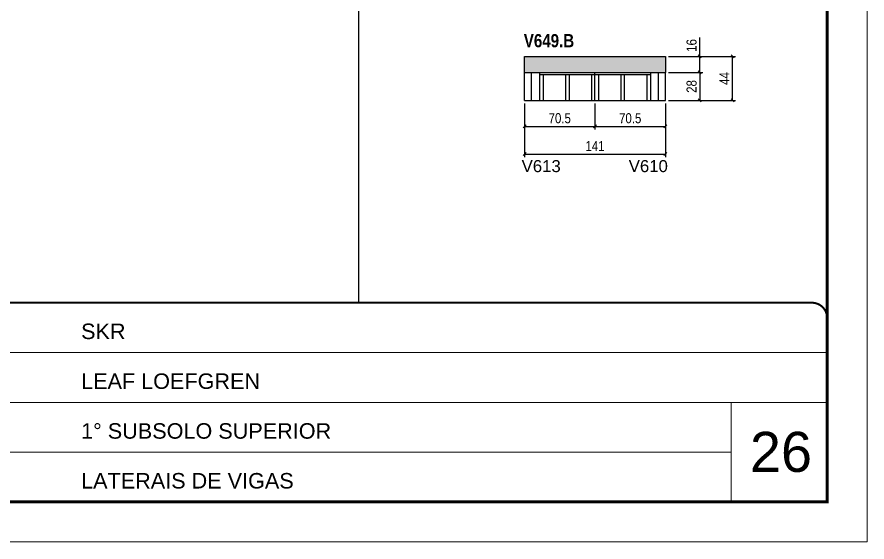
# Model space of a CAD drawing. Extents: x 3309 to 9590, y -2522 to 14608.
# Drawn here: x 5542 to 6393, y 6666 to 7191 of the extents above; entities that cross this region are included whole.
import ezdxf

# ---------------------------------------------------------------- set-up
doc = ezdxf.new("R2010")
doc.units = 0
doc.linetypes.add('CONTINUO', pattern=[0])
doc.linetypes.add('DASHED', pattern=[0.75, 0.5, -0.25])
for name, color, linetype in [('5', 5, 'Continuous'), ('COTA', 241, 'Continuous'), ('NOMENCLATURA', 7, 'Continuous'), ('Painéis', 200, 'Continuous'), ('SARR_2.2x7', 40, 'Continuous'), ('SARR_3.5x7', 81, 'Continuous')]:
    doc.layers.add(name, color=color, linetype=linetype)
for name, color, linetype, lineweight in [('CARIMBO', 255, 'Continuous', 9), ('Folhas', 255, 'Continuous', 9), ('SARRAFO DE PRESSAO', 251, 'DASHED', 9)]:
    doc.layers.add(name, color=color, linetype=linetype, lineweight=lineweight)
doc.styles.add('ARIAL', font='arial.ttf')
doc.styles.add('COTA TECNICA', font='techl___.ttf', dxfattribs={"height": 10})
doc.styles.get("Standard").update_dxf_attribs({"font": 'arial.ttf'})
doc.styles.add('TECNICA', font='techb___.ttf', dxfattribs={"height": 10})
doc.dimstyles.new('PAINEL', dxfattribs={"dimtxt": 10, "dimasz": 3, "dimexe": 3, "dimexo": 3, "dimgap": 3, "dimtad": 1, "dimdec": 1, "dimzin": 12, "dimdsep": 46, "dimtxsty": 'COTA TECNICA', "dimblk1": 'OBLIQUE', "dimblk2": 'OBLIQUE', "dimsah": 1, "dimcen": 0.9, "dimclrd": 4, "dimclre": 4, "dimclrt": 240, "dimadec": 1, "dimazin": 3, "dimtfac": 1, "dimtdec": 1, "dimtmove": 0, "dimatfit": 3, "dimfxl": 1, "dimtolj": 1, "dimtzin": 12, "dimarcsym": 0})

# ---------------------------------------------------------------- blocks, each defined once
blk = doc.blocks.new('9999999999')
at = {"color": 30, "linetype": 'CONTINUO'}
for p, q in [((98564.56, 34379.64), (99583.98, 34379.64)), ((98564.56, 34329.83), (99487.98, 34329.83)), ((99583.98, 34329.83), (99487.98, 34329.83)), ((99487.98, 34329.83), (99487.98, 34230.21)), ((98564.56, 34280.02), (99487.98, 34280.02))]:
    blk.add_line(p, q, dxfattribs=at)
at = {"color": 30, "linetype": 'CONTINUO', "const_width": 2}
blk.add_lwpolyline([(99583.98, 34230.21), (99583.98, 34414.45, 0.414214), (99568.98, 34429.45), (98228.98, 34429.45, 0.414214), (98213.98, 34414.45), (98213.98, 34245.21, 0.414214), (98228.98, 34230.21), (99583.98, 34230.21)], format="xyb", dxfattribs=at)
at = {"layer": 'Folhas'}
blk.add_lwpolyline([(98138.98, 34190.21), (99623.98, 34190.21), (99623.98, 35240.21), (98138.98, 35240.21)], close=True, dxfattribs=at)
at = {"layer": 'Folhas', "color": 30, "const_width": 3}
blk.add_lwpolyline([(98213.98, 34230.21), (99583.98, 34230.21), (99583.98, 35200.21), (98213.98, 35200.21)], close=True, dxfattribs=at)
at = {"color": 7, "linetype": 'Continuous', "ltscale": 5, "style": 'ARIAL'}
for s, height, p in [('SKR', 15.483, (98837.68, 34393.13)), ('LEAF LOEFGREN', 15.4829, (98837.68, 34343.32)), ('1° SUBSOLO SUPERIOR', 15.4829, (98837.68, 34293.51)), ('LATERAIS DE VIGAS', 15.4829, (98837.68, 34243.7))]:
    blk.add_text(s, height=height, dxfattribs=at).set_placement(p)
blk = doc.blocks.new('_Oblique')
at = {"color": 0, "linetype": 'ByBlock', "lineweight": -2}
blk.add_line((-0.5, -0.5), (0.5, 0.5), dxfattribs=at)
blk = doc.blocks.new('*D824')
at = {"layer": 'COTA', "color": 4, "linetype": 'ByBlock', "lineweight": -2, "transparency": 16777216}
for p, q in [((6050.21, 7104.95), (6050.21, 7079.03)), ((6120.71, 7104.95), (6120.71, 7079.03)), ((6050.21, 7082.03), (6120.71, 7082.03))]:
    blk.add_line(p, q, dxfattribs=at)
at = {"layer": 'Defpoints', "color": 0, "linetype": 'ByBlock', "transparency": 16777216}
for p in [(6050.21, 7107.95), (6120.71, 7107.95), (6120.71, 7082.03)]:
    blk.add_point(p, dxfattribs=at)
at = {"layer": 'COTA', "color": 4, "linetype": 'ByBlock', "lineweight": -2, "transparency": 16777216, "xscale": 3, "yscale": 3, "zscale": 3, "rotation": 180}
blk.add_blockref('_Oblique', (6050.21, 7082.03), dxfattribs=at)
at = {"layer": 'COTA', "color": 4, "linetype": 'ByBlock', "lineweight": -2, "transparency": 16777216, "xscale": 3, "yscale": 3, "zscale": 3}
blk.add_blockref('_Oblique', (6120.71, 7082.03), dxfattribs=at)
at = {"layer": 'COTA', "color": 240, "linetype": 'ByBlock', "transparency": 16777216, "insert": (6085.46, 7090.14), "char_height": 10, "attachment_point": 5, "style": 'COTA TECNICA'}
blk.add_mtext('\\A1;70.5', dxfattribs=at)
blk = doc.blocks.new('*D825')
at = {"layer": 'COTA', "color": 4, "linetype": 'ByBlock', "lineweight": -2, "transparency": 16777216}
for p, q in [((6120.71, 7104.95), (6120.71, 7079.03)), ((6191.21, 7104.95), (6191.21, 7079.03)), ((6120.71, 7082.03), (6191.21, 7082.03))]:
    blk.add_line(p, q, dxfattribs=at)
at = {"layer": 'Defpoints', "color": 0, "linetype": 'ByBlock', "transparency": 16777216}
for p in [(6120.71, 7107.95), (6191.21, 7107.95), (6191.21, 7082.03)]:
    blk.add_point(p, dxfattribs=at)
at = {"layer": 'COTA', "color": 4, "linetype": 'ByBlock', "lineweight": -2, "transparency": 16777216, "xscale": 3, "yscale": 3, "zscale": 3, "rotation": 180}
blk.add_blockref('_Oblique', (6120.71, 7082.03), dxfattribs=at)
at = {"layer": 'COTA', "color": 4, "linetype": 'ByBlock', "lineweight": -2, "transparency": 16777216, "xscale": 3, "yscale": 3, "zscale": 3}
blk.add_blockref('_Oblique', (6191.21, 7082.03), dxfattribs=at)
at = {"layer": 'COTA', "color": 240, "linetype": 'ByBlock', "transparency": 16777216, "insert": (6155.96, 7090.14), "char_height": 10, "attachment_point": 5, "style": 'COTA TECNICA'}
blk.add_mtext('\\A1;70.5', dxfattribs=at)
blk = doc.blocks.new('*D826')
at = {"layer": 'COTA', "color": 4, "linetype": 'ByBlock', "lineweight": -2, "transparency": 16777216}
for p, q in [((6050.21, 7104.95), (6050.21, 7051.32)), ((6191.21, 7104.95), (6191.21, 7051.32)), ((6050.21, 7054.32), (6191.21, 7054.32))]:
    blk.add_line(p, q, dxfattribs=at)
at = {"layer": 'Defpoints', "color": 0, "linetype": 'ByBlock', "transparency": 16777216}
for p in [(6050.21, 7107.95), (6191.21, 7107.95), (6191.21, 7054.32)]:
    blk.add_point(p, dxfattribs=at)
at = {"layer": 'COTA', "color": 4, "linetype": 'ByBlock', "lineweight": -2, "transparency": 16777216, "xscale": 3, "yscale": 3, "zscale": 3, "rotation": 180}
blk.add_blockref('_Oblique', (6050.21, 7054.32), dxfattribs=at)
at = {"layer": 'COTA', "color": 4, "linetype": 'ByBlock', "lineweight": -2, "transparency": 16777216, "xscale": 3, "yscale": 3, "zscale": 3}
blk.add_blockref('_Oblique', (6191.21, 7054.32), dxfattribs=at)
at = {"layer": 'COTA', "color": 240, "linetype": 'ByBlock', "transparency": 16777216, "insert": (6120.71, 7062.4), "char_height": 10, "attachment_point": 5, "style": 'COTA TECNICA'}
blk.add_mtext('\\A1;141', dxfattribs=at)
blk = doc.blocks.new('*D827')
at = {"layer": 'COTA', "color": 4, "lineweight": -2, "transparency": 16777216}
for p, q in [((6194.21, 7135.95), (6228.5, 7135.95)), ((6225.5, 7135.95), (6225.5, 7107.95)), ((6194.21, 7107.95), (6228.5, 7107.95))]:
    blk.add_line(p, q, dxfattribs=at)
at = {"layer": 'Defpoints', "color": 0, "transparency": 16777216}
for p in [(6191.21, 7135.95), (6191.21, 7107.95), (6225.5, 7107.95)]:
    blk.add_point(p, dxfattribs=at)
at = {"layer": 'COTA', "color": 4, "lineweight": -2, "transparency": 16777216, "xscale": 3, "yscale": 3, "zscale": 3}
for p, rotation in [((6225.5, 7135.95), 90), ((6225.5, 7107.95), 270)]:
    blk.add_blockref('_Oblique', p, dxfattribs=dict(at, rotation=rotation))
at = {"layer": 'COTA', "color": 240, "transparency": 16777216, "insert": (6217.41, 7121.95), "char_height": 10, "attachment_point": 5, "rotation": 90, "style": 'COTA TECNICA'}
blk.add_mtext('\\A1;28', dxfattribs=at)
blk = doc.blocks.new('*D828')
at = {"layer": 'COTA', "color": 4, "lineweight": -2, "transparency": 16777216}
for p, q in [((6225.5, 7151.95), (6225.5, 7170.96)), ((6194.21, 7151.95), (6228.5, 7151.95)), ((6225.5, 7135.95), (6225.5, 7151.95)), ((6194.21, 7135.95), (6228.5, 7135.95))]:
    blk.add_line(p, q, dxfattribs=at)
at = {"layer": 'Defpoints', "color": 0, "transparency": 16777216}
for p in [(6191.21, 7151.95), (6225.5, 7151.95), (6191.21, 7135.95)]:
    blk.add_point(p, dxfattribs=at)
at = {"layer": 'COTA', "color": 4, "lineweight": -2, "transparency": 16777216, "xscale": 3, "yscale": 3, "zscale": 3}
for p, rotation in [((6225.5, 7151.95), 90), ((6225.5, 7135.95), 270)]:
    blk.add_blockref('_Oblique', p, dxfattribs=dict(at, rotation=rotation))
at = {"layer": 'COTA', "color": 240, "transparency": 16777216, "insert": (6217.4, 7162.96), "char_height": 10, "attachment_point": 5, "rotation": 90, "style": 'COTA TECNICA'}
blk.add_mtext('\\A1;16', dxfattribs=at)
blk = doc.blocks.new('*D829')
at = {"layer": 'COTA', "color": 4, "lineweight": -2, "transparency": 16777216}
for p, q in [((6194.21, 7151.95), (6261.31, 7151.95)), ((6258.31, 7107.95), (6258.31, 7151.95)), ((6194.21, 7107.95), (6261.31, 7107.95))]:
    blk.add_line(p, q, dxfattribs=at)
at = {"layer": 'Defpoints', "color": 0, "transparency": 16777216}
for p in [(6191.21, 7151.95), (6258.31, 7151.95), (6191.21, 7107.95)]:
    blk.add_point(p, dxfattribs=at)
at = {"layer": 'COTA', "color": 4, "lineweight": -2, "transparency": 16777216, "xscale": 3, "yscale": 3, "zscale": 3}
for p, rotation in [((6258.31, 7151.95), 90), ((6258.31, 7107.95), 270)]:
    blk.add_blockref('_Oblique', p, dxfattribs=dict(at, rotation=rotation))
at = {"layer": 'COTA', "color": 240, "transparency": 16777216, "insert": (6250.24, 7129.95), "char_height": 10, "attachment_point": 5, "rotation": 90, "style": 'COTA TECNICA'}
blk.add_mtext('\\A1;44', dxfattribs=at)

msp = doc.modelspace()

# ---------------------------------------------------------------- hatches: boundary and pattern name
at = {"layer": 'COTA'}
h = msp.add_hatch(dxfattribs=at)
h.set_pattern_fill('AR-CONC', color=256, scale=0.03)
h.set_pattern_definition([(50, (155.452, 0), (5.46554, -0.4781726), [0.5715, -6.2865]), (355, (155.452, 0), (-1.0573026, 5.7317054), [0.4572, -5.0292175]), (100.451445, (155.9073, -0.04), (4.4082374, 5.2535326), [0.4857003, -5.3427073]), (46.1842, (155.452, 1.524), (8.132371, -1.26127), [0.85725, -9.42975]), (96.63556, (156.1295, 1.419), (7.122124, 7.422784), [0.728551, -8.014068]), (351.18415, (155.452, 1.524), (7.122124, 7.422784), [0.685799, -7.543792]), (21, (156.214, 1.143), (4.5484317, -3.067956), [0.5715, -6.2865]), (326, (156.214, 1.143), (1.854061, 5.525639), [0.4572, -5.0292]), (71.451445, (156.593, 0.8873), (6.4024926, 2.457683), [0.4857003, -5.342698]), (37.5, (155.4518, 0), (0.0926581, 2.53665117), [0, -4.96824, 0, -5.1054, 0, -5.04825]), (7.5, (155.4518, 0), (2.0045899, 3.00541724), [0, -2.91084, 0, -4.85394, 0, -1.92405]), (327.5, (153.7526, 0), (4.06771786, -0.1718623), [0, -1.905, 0, -5.9436, 0, -7.8867]), (317.5, (152.9906, 0), (4.4438754, 0.7627947), [0, -2.4765, 0, -3.94716, 0, -5.6007])])
h.paths.add_polyline_path([(6191.21, 7135.95), (6191.21, 7151.95), (6050.21, 7151.95), (6050.21, 7135.95)])

# ---------------------------------------------------------------- linework, layer by layer
for p, q in [((5884.13, 7676.41), (5884.13, 6905.65)), ((6050.21, 7135.95), (6050.21, 7151.95)), ((6050.21, 7151.95), (6191.21, 7151.95)), ((6191.21, 7151.95), (6191.21, 7135.95))]:
    msp.add_line(p, q, dxfattribs=at)
at = {"layer": 'Painéis', "linetype": 'ByBlock'}
for p, q in [((6050.21, 7135.95), (6191.21, 7135.95)), ((6050.21, 7107.95), (6050.21, 7135.95)), ((6120.71, 7107.95), (6120.71, 7135.95)), ((6191.21, 7107.95), (6191.21, 7135.95)), ((6050.21, 7107.95), (6191.21, 7107.95))]:
    msp.add_line(p, q, dxfattribs=at)
at = {"layer": 'SARR_2.2x7', "linetype": 'Continuous'}
for p, q in [((6057.21, 7107.95), (6057.21, 7135.95)), ((6184.21, 7107.95), (6184.21, 7135.95)), ((6065.21, 7133.75), (6120.71, 7133.75)), ((6120.71, 7133.75), (6176.21, 7133.75))]:
    msp.add_line(p, q, dxfattribs=at)
at = {"layer": 'SARR_3.5x7'}
for p, q in [((6065.21, 7135.95), (6065.21, 7107.95)), ((6176.21, 7135.95), (6176.21, 7107.95)), ((6068.71, 7133.75), (6068.71, 7107.95)), ((6091.33, 7133.75), (6091.33, 7107.95)), ((6094.83, 7133.75), (6094.83, 7107.95)), ((6117.21, 7133.75), (6117.21, 7107.95)), ((6124.21, 7133.75), (6124.21, 7107.95)), ((6146.58, 7133.75), (6146.58, 7107.95)), ((6150.08, 7133.75), (6150.08, 7107.95)), ((6172.71, 7133.75), (6172.71, 7107.95))]:
    msp.add_line(p, q, dxfattribs=at)

# ---------------------------------------------------------------- block references
at = {"layer": 'SARRAFO DE PRESSAO', "color": 6, "linetype": 'ByBlock'}
msp.add_blockref('9999999999', (-93231.11, -27523.8), dxfattribs=at)

# ---------------------------------------------------------------- texts
at = {"layer": '5', "linetype": 'Continuous'}
for s, p in [('V613', (6047.34, 7036.31)), ('V610', (6154.49, 7036.31))]:
    msp.add_text(s, height=12, rotation=359.99996, dxfattribs=at).set_placement(p)
at = {"layer": 'CARIMBO', "style": 'ARIAL'}
msp.add_text('26', height=40, dxfattribs=at).set_placement((6275.73, 6736.55))
at = {"layer": 'NOMENCLATURA', "style": 'TECNICA'}
msp.add_text('V649.B', height=13.2, dxfattribs=at).set_placement((6049.49, 7161.13))

# ---------------------------------------------------------------- dimensions: what is measured, and where the dimension line sits
at = {"layer": 'COTA'}
for base, p1, p2, picture, middle in [((6225.5, 7151.95), (6191.21, 7135.95), (6191.21, 7151.95), '*D828', (6217.4, 7162.96)), ((6258.31, 7151.95), (6191.21, 7107.95), (6191.21, 7151.95), '*D829', (6250.24, 7129.95)), ((6225.5, 7107.95), (6191.21, 7135.95), (6191.21, 7107.95), '*D827', (6217.41, 7121.95))]:
    dim = msp.add_linear_dim(base=base, p1=p1, p2=p2, angle=90, dimstyle='PAINEL', dxfattribs=at)
    dim.commit()
    dim.dimension.update_dxf_attribs({"geometry": picture, "text_midpoint": middle})
at = {"layer": 'COTA', "linetype": 'ByBlock'}
for base, p2, picture, middle in [((6120.71, 7082.03), (6120.71, 7107.95), '*D824', (6085.46, 7090.14)), ((6191.21, 7054.32), (6191.21, 7107.95), '*D826', (6120.71, 7062.4))]:
    dim = msp.add_linear_dim(base=base, p1=(6050.21, 7107.95), p2=p2, dimstyle='PAINEL', dxfattribs=at)
    dim.commit()
    dim.dimension.update_dxf_attribs({"geometry": picture, "text_midpoint": middle})
dim = msp.add_linear_dim(base=(6191.21, 7082.03), p1=(6120.71, 7107.95), p2=(6191.21, 7107.95), dimstyle='PAINEL', override={"dimtmove": 1}, dxfattribs=at)
dim.commit()
dim.dimension.update_dxf_attribs({"geometry": '*D825', "text_midpoint": (6155.96, 7090.14)})

doc.saveas('drawing.dxf')
